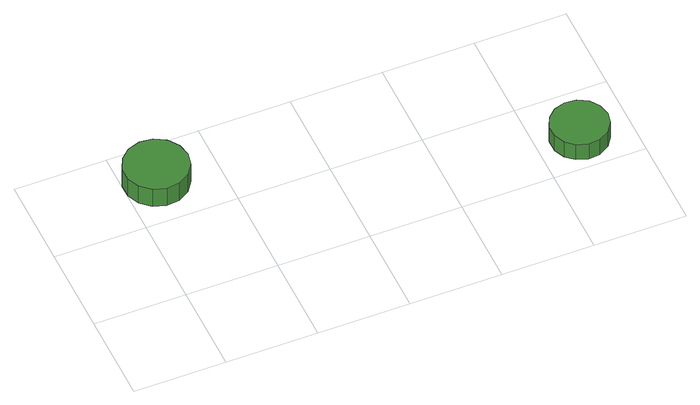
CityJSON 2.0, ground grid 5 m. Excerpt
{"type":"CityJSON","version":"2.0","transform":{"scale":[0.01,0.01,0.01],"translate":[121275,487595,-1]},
"CityObjects":{
"tree1":{"type":"SolitaryVegetationObject","attributes":{"function":"something"},"geometry":[{"type":"MultiSurface","lod":"1","boundaries":[[[0,1,2,3,4,5,6,7,8,9,10,11,12,13,14]],[[15,16,17,18,19,20,21,22,23,24,25,26,27,28,29]],[[0,29,28,1]],[[1,28,27,2]],[[2,27,26,3]],[[3,26,25,4]],[[4,25,24,5]],[[5,24,23,6]],[[6,23,22,7]],[[7,22,21,8]],[[8,21,20,9]],[[9,20,19,10]],[[10,19,18,11]],[[11,18,17,12]],[[12,17,16,13]],[[13,16,15,14]],[[14,15,29,0]]]}]},
"tree2":{"type":"SolitaryVegetationObject","attributes":{"function":"something"},"geometry":[{"type":"MultiSurface","lod":"1","boundaries":[[[30,31,32,33,34,35,36,37,38,39,40,41,42,43,44]],[[45,46,47,48,49,50,51,52,53,54,55,56,57,58,59]],[[30,59,58,31]],[[31,58,57,32]],[[32,57,56,33]],[[33,56,55,34]],[[34,55,54,35]],[[35,54,53,36]],[[36,53,52,37]],[[37,52,51,38]],[[38,51,50,39]],[[39,50,49,40]],[[40,49,48,41]],[[41,48,47,42]],[[42,47,46,43]],[[43,46,45,44]],[[44,45,59,30]]]}]}
},
"vertices":[
[345,770,188],[330,840,188],[288,899,188],[226,935,188],[154,942,188],[85,920,188],[32,872,188],[2,806,188],[2,734,188],[32,668,188],[85,620,188],[154,597,188],[226,605,188],[288,641,188],[330,699,188],[330,699,63],[288,641,63],[226,605,63],[154,597,63],[85,620,63],[32,668,63],[2,734,63],[2,806,63],[32,872,63],[85,920,63],[154,942,63],[226,935,63],[288,899,63],[330,840,63],[345,770,63],
[2379,200,176],[2366,262,176],[2328,315,176],[2272,347,176],[2208,353,176],[2147,334,176],[2099,290,176],[2073,232,176],[2073,167,176],[2099,109,176],[2147,66,176],[2208,46,176],[2272,52,176],[2328,85,176],[2366,137,176],[2366,137,68],[2328,85,68],[2272,52,68],[2208,46,68],[2147,66,68],[2099,109,68],[2073,167,68],[2073,232,68],[2099,290,68],[2147,334,68],[2208,353,68],[2272,347,68],[2328,315,68],[2366,262,68],[2379,200,68]
]}
